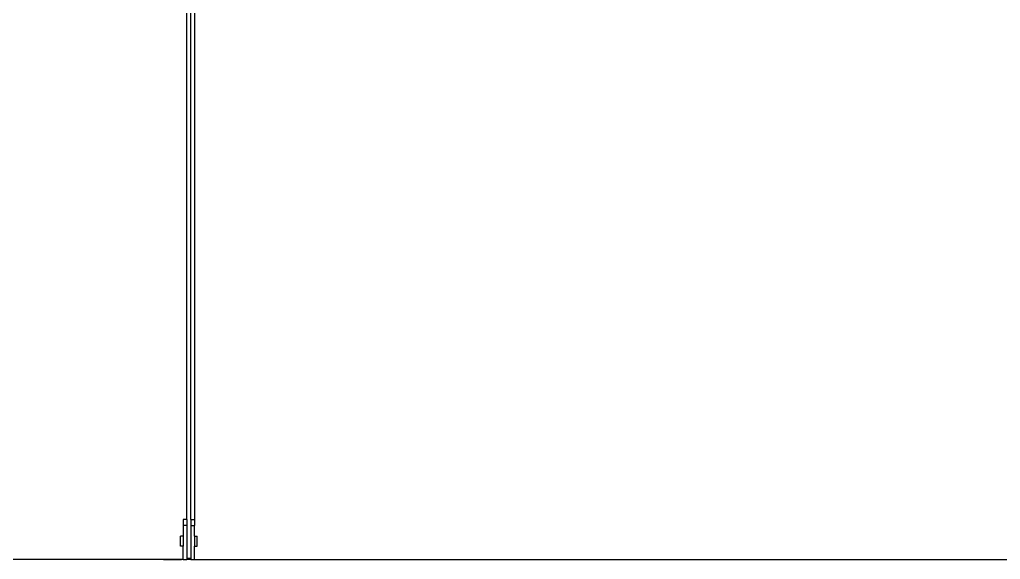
# Model space of a CAD drawing. Header units: millimetres. Extents: x 3212 to 6878, y 1640 to 3386.
# Drawn here: x 3315.504 to 3316.907, y 1642.452 to 1643.223 of the extents above; entities that cross this region are included whole.
import ezdxf

# ---------------------------------------------------------------- set-up
doc = ezdxf.new("R2010")
doc.units = ezdxf.units.MM
doc.header["$LTSCALE"] = 0.8
doc.layers.add('A-PEN-B', color=5, linetype='Continuous')

msp = doc.modelspace()

# ---------------------------------------------------------------- linework, layer by layer
at = {"layer": 'A-PEN-B', "ltscale": 0.05}
for p, q in [((3315.7434, 1642.5088), (3315.7434, 1643.4363)), ((3315.7494, 1642.5088), (3315.7494, 1643.4357)), ((3315.7544, 1643.4357), (3315.7544, 1642.5088)), ((3315.7434, 1642.5088), (3315.7384, 1642.5088)), ((3315.7384, 1642.5088), (3315.7384, 1642.5)), ((3315.7434, 1642.5088), (3315.7434, 1642.5)), ((3315.7494, 1642.5088), (3315.7544, 1642.5088)), ((3315.7494, 1642.5088), (3315.7494, 1642.5)), ((3315.7544, 1642.5088), (3315.7544, 1642.5)), ((3315.7434, 1642.5), (3315.7384, 1642.5)), ((3315.7384, 1642.5), (3315.7384, 1642.4848)), ((3315.7434, 1642.5), (3315.7434, 1642.4528)), ((3315.7494, 1642.5), (3315.7544, 1642.5)), ((3315.7494, 1642.5), (3315.7494, 1642.4528)), ((3315.7544, 1642.4848), (3315.7544, 1642.5)), ((3315.7384, 1642.4848), (3315.7344, 1642.4848)), ((3315.7344, 1642.4705), (3315.7344, 1642.4848)), ((3315.7384, 1642.4848), (3315.7384, 1642.4705)), ((3315.7544, 1642.4848), (3315.7584, 1642.4848)), ((3315.7544, 1642.4848), (3315.7544, 1642.4705)), ((3315.7584, 1642.4705), (3315.7584, 1642.4848)), ((3315.7384, 1642.4705), (3315.7344, 1642.4705)), ((3315.7384, 1642.4516), (3315.7384, 1642.4705)), ((3315.7544, 1642.4705), (3315.7584, 1642.4705)), ((3315.7544, 1642.4516), (3315.7544, 1642.4705)), ((3315.6044, 1642.4516), (3310.1044, 1642.4516)), ((3315.7384, 1642.4516), (3315.6044, 1642.4516)), ((3315.7104, 1642.4516), (3315.7358, 1642.4516)), ((3315.7358, 1642.4516), (3315.7104, 1642.4516)), ((3315.7384, 1642.4516), (3315.7434, 1642.4516)), ((3315.7494, 1642.4528), (3315.7434, 1642.4528)), ((3315.7434, 1642.4528), (3315.7434, 1642.4516)), ((3315.7494, 1642.4516), (3315.7434, 1642.4516)), ((3315.7494, 1642.4528), (3315.7494, 1642.4516)), ((3315.7494, 1642.4516), (3315.7544, 1642.4516)), ((3315.7544, 1642.4516), (3319.2749, 1642.4516))]:
    msp.add_line(p, q, dxfattribs=at)

doc.saveas('drawing.dxf')
